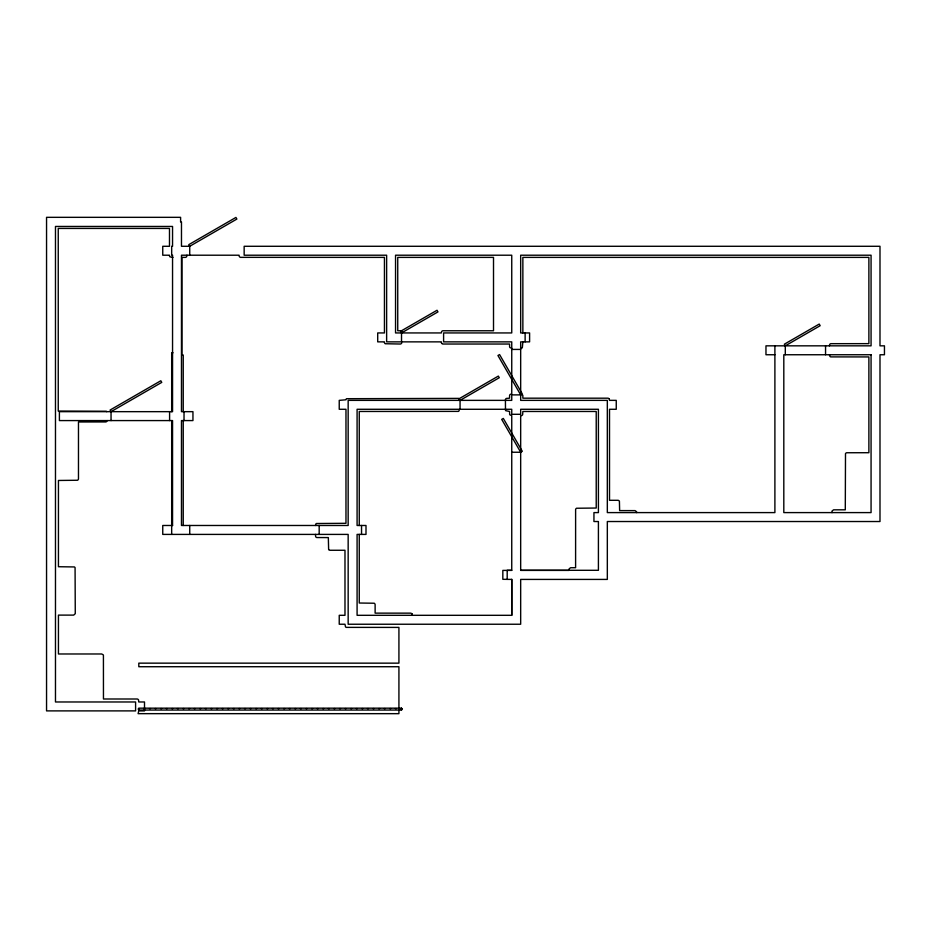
<?xml version="1.0" encoding="UTF-8"?>
<svg xmlns="http://www.w3.org/2000/svg" width="931" height="931" viewBox="0 0 931 931"><rect width="100%" height="100%" fill="white"/><g stroke="black" fill="none" stroke-linecap="round" stroke-linejoin="round"><path stroke-width="1.4" d="M520.673 570.296L598.412 570.296L598.412 521.523L593.943 521.523L593.943 512.597L598.412 512.597L598.412 409.279L520.673 409.279L520.673 414.295L511.747 414.295L511.747 409.279L357.085 409.279L357.085 525.48L365.999 525.48L365.999 534.406L357.085 534.406L357.085 615.31L511.747 615.31L511.747 579.419L502.833 579.315L502.833 570.4L511.747 570.4L511.747 415.633L509.874 414.83A1.85 1.85 0 0 1 509.653 414.365L509.571 411.467L505.708 410.676A1.85 1.85 0 0 1 505.486 410.199L505.417 399.783A1.699 1.699 0 0 1 506.313 398.445L509.571 398.177L509.583 395.628A1.699 1.699 0 0 1 510.479 394.279L511.747 394.011L511.747 341.863L443.598 341.863L443.598 332.937L511.747 332.937L511.747 255.21L395.547 255.21L395.547 332.937L401.517 332.937L437.966 311.897L437.023 310.267L400.574 331.308L401.517 332.937L401.517 341.863L386.633 341.863L386.633 255.21L244.155 255.21L244.155 246.284L879.993 246.284L879.993 345.832L884.45 345.832L884.45 354.746L879.993 354.746L879.993 521.523L607.326 521.523L607.326 579.419L520.673 579.419L520.673 624.236L348.159 624.236L348.159 534.406L162.75 534.406L162.75 525.48L172.549 525.48L172.549 420.579L59.398 420.579L59.398 411.665L172.549 411.665L172.549 255.21L171.676 255.21L171.676 246.284L172.549 246.284L172.549 226.454L55.476 226.454L55.476 701.974L135.589 701.974L135.589 710.888L46.55 710.888L46.55 217.33L180.602 217.33L180.602 221.985L181.475 221.985L181.475 246.284L189.726 246.284L236.87 219.064L235.927 217.435L188.784 244.655L189.726 246.284L189.726 255.21M107.181 420.579L107.018 421.033A1.722 1.722 0 0 1 106.704 421.452A1.722 1.722 0 0 1 106.437 421.673A1.839 1.839 0 0 1 105.797 421.941L78.472 421.976L78.472 478.86A1.862 1.862 0 0 1 78.344 479.372L77.948 479.954A1.862 1.862 0 0 1 77.529 480.256L58.444 480.466L58.444 566.723L74.364 566.944A1.722 1.722 0 0 1 75.074 567.654L75.271 613.68L73.689 615.112L58.444 615.112L58.444 653.981L101.677 653.981L103.155 654.772A1.769 1.769 0 0 1 103.422 655.412L103.457 698.995L137.148 699.006A1.862 1.862 0 0 1 137.66 699.134L137.811 699.204A1.722 1.722 0 0 1 138.533 699.926L138.754 701.974L144.503 701.974L144.503 710.888L138.754 710.888L138.102 713.658L398.922 713.67L398.922 666.724L138.812 666.724L138.812 663.151L398.922 663.151L398.922 627.413L346.425 627.378A1.815 1.815 0 0 1 345.925 627.191A1.722 1.722 0 0 1 345.506 626.889L344.982 624.236L339.233 624.236L339.233 615.31L344.982 615.31L344.982 550.268L329.935 550.268A1.699 1.699 0 0 1 329.434 550.14L329.271 550.058A1.862 1.862 0 0 1 328.98 549.86A1.699 1.699 0 0 1 328.678 549.511M111.045 411.665L161.75 382.385L160.819 380.756L110.102 410.036L111.045 411.665L111.045 420.579M460.065 400.365L499.284 377.718L498.341 376.089L459.123 398.736L460.065 400.365L460.065 409.279M520.673 452.245L522.303 451.302L503.322 418.438L501.704 419.381L520.673 452.245L511.747 452.245M785.298 345.832L820.164 325.699L819.222 324.069L784.356 344.202L785.298 345.832L785.298 354.746M521.418 348.171L520.673 348.206M172.991 257.387L170.012 256.863A1.722 1.722 0 0 1 169.791 256.595A1.815 1.815 0 0 1 169.523 255.955L169.489 255.21L162.75 255.21L162.75 246.284L169.489 246.284L169.489 228.432L58.246 228.432L58.246 411.071L106.285 411.281A1.862 1.862 0 0 1 106.704 411.583L106.774 411.665M511.747 348.206L510.095 347.682A1.722 1.722 0 0 1 509.874 347.414A1.815 1.815 0 0 1 509.606 346.774L509.571 344.039L442.97 344.028A1.699 1.699 0 0 1 442.458 343.911L442.306 343.83A1.862 1.862 0 0 1 441.643 343.236M511.747 349.428L520.673 349.428M172.991 352.768L171.676 352.768L171.676 411.665M774.895 354.746L765.969 354.746L765.969 345.832L871.067 345.832L871.067 255.21L520.673 255.21L520.673 332.937L529.599 332.937L529.599 341.863L520.673 341.863L520.673 392.579M520.673 394.011L522.722 395.116A1.862 1.862 0 0 1 522.85 395.628L522.861 398.177L607.896 398.189A1.862 1.862 0 0 1 608.409 398.317L608.99 398.701M511.747 570.296L507.197 570.296L507.197 579.419M139.278 708.631L138.335 708.631L138.335 709.573L139.278 709.573M143.921 708.631L144.864 708.631M149.519 708.631L150.45 708.631M155.105 708.631L156.047 708.631M160.691 708.631L161.633 708.631M166.288 708.631L167.219 708.631M171.874 708.631L172.817 708.631M177.46 708.631L178.403 708.631M183.046 708.631L183.989 708.631M188.644 708.631L189.575 708.631M194.23 708.631L195.173 708.631M199.816 708.631L200.759 708.631M205.414 708.631L206.345 708.631M211 708.631L211.942 708.631M216.586 708.631L217.528 708.631M222.172 708.631L223.114 708.631M227.769 708.631L228.7 708.631M233.355 708.631L234.298 708.631M238.941 708.631L239.884 708.631M244.539 708.631L245.47 708.631M250.125 708.631L251.067 708.631M255.711 708.631L256.653 708.631M261.297 708.631L262.239 708.631M266.894 708.631L267.825 708.631M272.48 708.631L273.423 708.631M278.066 708.631L279.009 708.631M283.664 708.631L284.595 708.631M289.25 708.631L290.193 708.631M294.836 708.631L295.779 708.631M300.422 708.631L301.365 708.631M306.02 708.631L306.951 708.631M311.606 708.631L312.548 708.631M317.192 708.631L318.134 708.631M322.789 708.631L323.72 708.631M328.375 708.631L329.318 708.631M333.961 708.631L334.904 708.631M339.547 708.631L340.49 708.631M345.145 708.631L346.076 708.631M350.731 708.631L351.674 708.631M356.317 708.631L357.26 708.631M361.915 708.631L362.846 708.631M367.501 708.631L368.443 708.631M373.087 708.631L374.029 708.631M378.673 708.631L379.615 708.631M384.27 708.631L385.201 708.631M389.856 708.631L390.799 708.631M395.442 708.631L396.385 708.631M171.676 525.48L172.549 525.48M411.688 613.657L411.106 613.261A1.862 1.862 0 0 0 410.594 613.145L375.123 613.133L375.123 604.626A1.734 1.734 0 0 0 374.972 604.079L374.728 603.672A1.734 1.734 0 0 0 374.181 603.23L359.261 603.02L359.261 534.406M328.631 549.476L328.329 537.583L316.877 537.548A1.862 1.862 0 0 1 316.075 537.164A1.734 1.734 0 0 1 315.656 536.64L315.434 534.406M459.46 399.283L459.192 398.829A1.734 1.734 0 0 0 458.657 398.387L346.495 398.701A1.862 1.862 0 0 0 346.181 399.12L346.111 399.283A1.699 1.699 0 0 0 345.983 399.783L339.233 400.365L339.233 409.279L345.971 409.279L345.971 523.303L316.377 523.513A1.862 1.862 0 0 0 315.958 523.827L315.434 525.48M412.002 614.076L412.212 615.31M401.82 332.018L401.901 332.937L441.352 332.937L441.562 331.704A1.862 1.862 0 0 1 442.318 330.947L442.458 330.889A1.699 1.699 0 0 1 442.97 330.761L493.511 330.761L493.511 257.387L397.735 257.387L397.735 330.761L400.283 330.761A1.699 1.699 0 0 1 400.796 330.889L400.947 330.971A1.862 1.862 0 0 1 401.843 332.064M832 512.597L832.011 511.433A1.862 1.862 0 0 1 832.139 510.921L833.606 509.827L845.29 509.816L845.499 453.653A1.734 1.734 0 0 1 845.942 453.118L846.081 453.013A1.839 1.839 0 0 1 846.721 452.745L868.879 452.71L868.879 356.934L830.859 356.899A1.862 1.862 0 0 1 829.928 356.398L829.416 354.746M829.416 345.832L829.637 344.586A1.734 1.734 0 0 1 830.08 344.051L830.219 343.946A1.839 1.839 0 0 1 830.859 343.679L868.879 343.644L868.879 257.387L522.861 257.387L522.861 332.937M825.553 345.832L825.553 354.746M774.895 345.832L774.895 512.597L607.326 512.597L607.326 400.365L520.673 400.365L520.673 394.884L497.945 355.514L499.575 354.571L522.303 393.941L520.673 394.884L511.747 394.884L511.747 400.365L348.159 400.365L348.159 525.48L181.475 525.48L181.475 420.579L192.95 420.579L192.95 411.665L181.475 411.665L181.475 255.21L239.092 255.21L239.127 255.955A1.792 1.792 0 0 0 240.535 257.352L384.445 257.387L384.445 332.937L377.707 332.937L377.707 341.863L384.445 341.863L384.48 342.608A1.769 1.769 0 0 0 384.747 343.248A1.862 1.862 0 0 0 384.969 343.516A1.746 1.746 0 0 0 385.236 343.737L400.283 344.028A1.699 1.699 0 0 0 400.796 343.911L400.947 343.83A1.862 1.862 0 0 0 401.692 343.097L401.901 341.863L441.352 341.863L441.434 342.771A1.769 1.769 0 0 0 441.655 343.248M636.676 512.597L636.676 512.225A1.862 1.862 0 0 0 636.548 511.713L635.07 510.619L619.627 510.607L619.418 501.239A1.862 1.862 0 0 0 619.138 500.855L618.521 500.436A1.862 1.862 0 0 0 618.021 500.308L609.514 500.296L609.514 409.279L616.252 409.279L616.252 400.365L609.514 400.365L609.305 399.12A1.862 1.862 0 0 0 609.025 398.724M525.131 332.937L525.131 341.863M522.861 341.863L522.338 347.682A1.862 1.862 0 0 1 521.407 348.182M520.673 449.138L520.673 415.633L521.418 415.598A1.839 1.839 0 0 0 522.058 415.331A1.722 1.722 0 0 0 522.64 414.679L522.861 411.467L596.224 411.467L596.224 508.035L576.545 508.245A1.734 1.734 0 0 0 576.01 508.687A1.862 1.862 0 0 0 575.812 508.978L575.742 509.141A1.699 1.699 0 0 0 575.614 509.641L575.602 567.724L570.668 567.724L569.272 568.666A1.862 1.862 0 0 0 569.097 569.155L569.062 570.4L520.673 570.4L520.673 450.511M511.747 579.315L511.747 615.31M459.6 400.365L459.588 399.783A1.734 1.734 0 0 0 459.437 399.248M459.6 409.279L458.808 411.165A1.85 1.85 0 0 1 458.331 411.386L359.261 411.467L359.261 525.48M361.542 525.48L361.542 534.406M319.182 525.48L319.182 534.406M189.726 525.48L189.726 534.406M186.945 255.21L186.735 256.444A1.862 1.862 0 0 1 185.979 257.189L185.839 257.247A1.699 1.699 0 0 1 185.327 257.375L181.917 257.387L181.917 355.014L183.232 355.014L183.232 411.665M184.024 411.665L184.024 420.579M183.232 420.579L183.232 525.48M171.676 420.579L171.676 534.406M169.593 411.665L169.593 420.579M411.723 613.68A1.862 1.862 0 0 1 412.037 614.099M871.067 354.746L783.809 354.746L783.809 512.597L871.067 512.597L871.067 354.746M401.505 708.165L138.812 708.165L138.812 710.05L401.505 710.05L401.505 708.165M401.971 708.631L401.04 708.631L401.04 709.573L401.971 709.573L401.971 708.631"/></g></svg>
